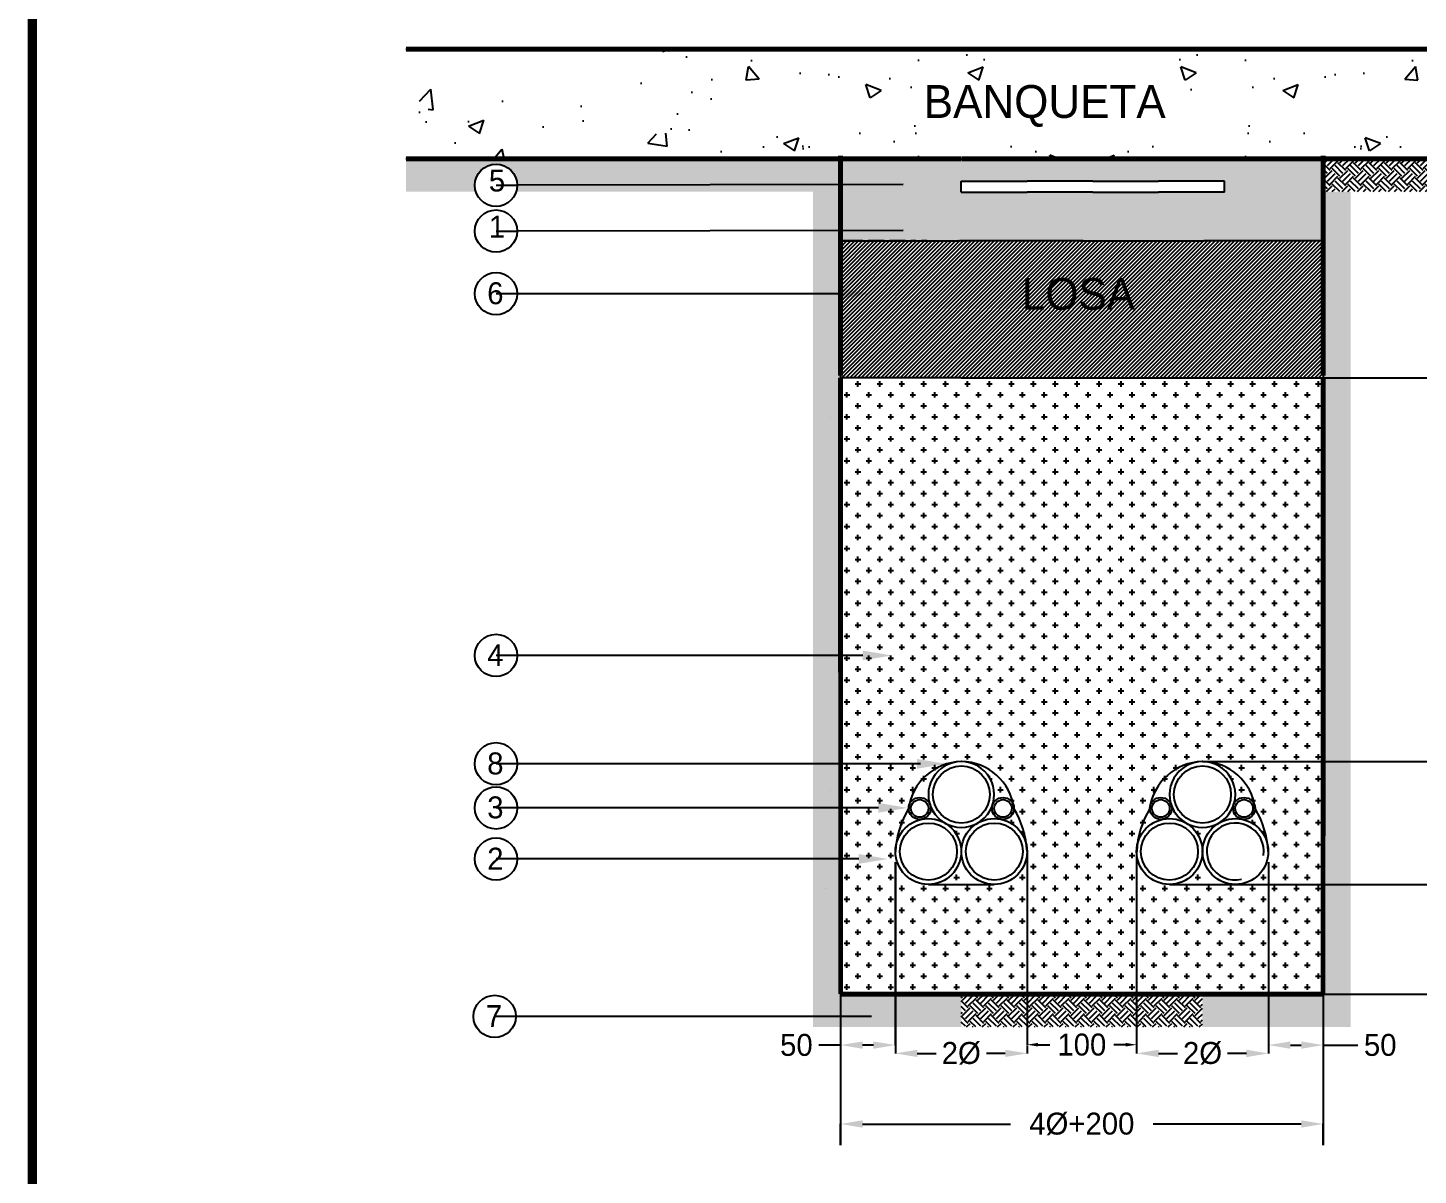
# Model space of a CAD drawing. Header units: inches. Extents: x -552 to 1399, y 96 to 2834.
# Drawn here: x -552 to 717, y 1118 to 2165 of the extents above; entities that cross this region are included whole.
import ezdxf

# ---------------------------------------------------------------- set-up
doc = ezdxf.new("R2010")
doc.units = ezdxf.units.IN
doc.header["$MEASUREMENT"] = 0
doc.layers.get('0').update_dxf_attribs({"color": 3})
doc.layers.get('Defpoints').update_dxf_attribs({"color": 50})
for name, color, linetype in [('Arena', 33, 'Continuous'), ('Cepa', 6, 'Continuous'), ('Cinta', 52, 'Continuous'), ('Dimensiones', 7, 'Continuous'), ('Ductos', 30, 'Continuous'), ('Flejes', 4, 'Continuous'), ('Loza', 3, 'Continuous'), ('Marco', 7, 'Continuous'), ('Textos', 7, 'Continuous'), ('Tierra', 34, 'Continuous')]:
    doc.layers.add(name, color=color, linetype=linetype)
doc.styles.get("Standard").update_dxf_attribs({"font": ''})
doc.styles.get('Standard').set_extended_font_data('Zurich Ex BT')
doc.dimstyles.get("Standard").update_dxf_attribs({"dimtxt": 15, "dimasz": 20, "dimexe": 0.18, "dimexo": 0.0625, "dimgap": 2, "dimtad": 0, "dimtih": 1, "dimtoh": 1, "dimdec": 0, "dimzin": 0, "dimdsep": 46, "dimtxsty": 'Standard', "dimcen": 0.09, "dimadec": 0, "dimazin": 0, "dimtfac": 1, "dimtdec": 0, "dimtofl": 0, "dimtmove": 0, "dimatfit": 3, "dimfxl": 0, "dimtolj": 1, "dimtzin": 0, "dimarcsym": 0})

# ---------------------------------------------------------------- blocks, each defined once
blk = doc.blocks.new('*D4')
at = {"layer": 'Defpoints', "color": 0}
for p in [(585.1, 1383.6), (409.8, 1283.6), (1167.1, 1283.6)]:
    blk.add_point(p, dxfattribs=at)
at = {"layer": 'Dimensiones', "color": 0, "lineweight": -2}
for p, q in [((585.2, 1383.6), (1167.3, 1383.6)), ((1167.1, 1363.6), (1167.1, 1345.8)), ((1167.1, 1303.6), (1167.1, 1321.5)), ((409.9, 1283.6), (1167.3, 1283.6))]:
    blk.add_line(p, q, dxfattribs=at)
at = {"layer": 'Dimensiones', "color": 0}
for points in [[(1163.7, 1363.6), (1170.4, 1363.6), (1167.1, 1383.6)], [(1163.7, 1303.6), (1170.4, 1303.6), (1167.1, 1283.6)]]:
    blk.add_solid(points, dxfattribs=at)
at = {"layer": 'Dimensiones', "color": 0, "insert": (1167.1, 1333.6), "char_height": 20, "attachment_point": 5}
blk.add_mtext('\\A1;100', dxfattribs=at)
blk = doc.blocks.new('*D5')
at = {"layer": 'Defpoints', "color": 0}
for p in [(189.8, 1403.8), (239.7, 1403.8), (239.7, 1237.1)]:
    blk.add_point(p, dxfattribs=at)
at = {"layer": 'Dimensiones', "color": 0, "lineweight": -2}
for p, q in [((189.8, 1403.8), (189.8, 1236.9)), ((239.7, 1403.8), (239.7, 1236.9)), ((189.8, 1237.1), (169.8, 1237.1)), ((219.7, 1237.1), (209.8, 1237.1))]:
    blk.add_line(p, q, dxfattribs=at)
at = {"layer": 'Dimensiones', "color": 0}
for points in [[(209.8, 1240.4), (209.8, 1233.7), (189.8, 1237.1)], [(219.7, 1240.4), (219.7, 1233.7), (239.7, 1237.1)]]:
    blk.add_solid(points, dxfattribs=at)
at = {"layer": 'Dimensiones', "color": 0, "insert": (149.4, 1237.1), "char_height": 20, "attachment_point": 5}
blk.add_mtext('\\A1;50', dxfattribs=at)
blk = doc.blocks.new('*D6')
at = {"layer": 'Defpoints', "color": 0}
for p in [(580, 1403.8), (629.9, 1403.8), (580, 1237.1)]:
    blk.add_point(p, dxfattribs=at)
at = {"layer": 'Dimensiones', "color": 0, "lineweight": -2}
for p, q in [((580, 1403.8), (580, 1236.9)), ((629.9, 1403.8), (629.9, 1236.9)), ((600, 1237.1), (609.9, 1237.1)), ((629.9, 1237.1), (661.6, 1237.1))]:
    blk.add_line(p, q, dxfattribs=at)
at = {"layer": 'Dimensiones', "color": 0}
for points in [[(600, 1240.4), (600, 1233.7), (580, 1237.1)], [(609.9, 1240.4), (609.9, 1233.7), (629.9, 1237.1)]]:
    blk.add_solid(points, dxfattribs=at)
at = {"layer": 'Dimensiones', "color": 0, "insert": (682, 1237.1), "char_height": 20, "attachment_point": 5}
blk.add_mtext('\\A1;50', dxfattribs=at)
blk = doc.blocks.new('*D7')
at = {"layer": 'Defpoints', "color": 0}
for p in [(359.9, 1413.6), (459.8, 1413.6), (459.8, 1237.4)]:
    blk.add_point(p, dxfattribs=at)
at = {"layer": 'Dimensiones', "color": 0, "lineweight": -2}
for p, q in [((359.9, 1413.6), (359.9, 1237.2)), ((459.8, 1413.6), (459.8, 1237.2)), ((369.9, 1237.4), (380.7, 1237.4)), ((449.8, 1237.4), (439, 1237.4))]:
    blk.add_line(p, q, dxfattribs=at)
at = {"layer": 'Dimensiones', "color": 0}
for points in [[(369.9, 1239.1), (369.9, 1235.8), (359.9, 1237.4)], [(449.8, 1239.1), (449.8, 1235.8), (459.8, 1237.4)]]:
    blk.add_solid(points, dxfattribs=at)
at = {"layer": 'Dimensiones', "color": 0, "insert": (409.8, 1237.4), "char_height": 20, "attachment_point": 5}
blk.add_mtext('\\A1;100', dxfattribs=at)
blk = doc.blocks.new('*D8')
at = {"layer": 'Defpoints', "color": 0}
for p in [(1026.4, 2145.4), (630, 1845.6), (1167.4, 1845.6)]:
    blk.add_point(p, dxfattribs=at)
at = {"layer": 'Dimensiones', "color": 0, "lineweight": -2}
for p, q in [((1026.5, 2145.4), (1167.6, 2145.4)), ((1167.4, 2125.4), (1167.4, 2007.7)), ((1167.4, 1865.6), (1167.4, 1983.4)), ((630.1, 1845.6), (1167.6, 1845.6))]:
    blk.add_line(p, q, dxfattribs=at)
at = {"layer": 'Dimensiones', "color": 0}
for points in [[(1164.1, 2125.4), (1170.7, 2125.4), (1167.4, 2145.4)], [(1164.1, 1865.6), (1170.7, 1865.6), (1167.4, 1845.6)]]:
    blk.add_solid(points, dxfattribs=at)
at = {"layer": 'Dimensiones', "color": 0, "insert": (1167.4, 1995.5), "char_height": 20, "attachment_point": 5}
blk.add_mtext('\\A1;300', dxfattribs=at)
blk = doc.blocks.new('*D10')
at = {"layer": 'Defpoints', "color": 0}
for p in [(519.7, 1495.6), (519.9, 1383.6), (1167.7, 1383.6)]:
    blk.add_point(p, dxfattribs=at)
at = {"layer": 'Dimensiones', "color": 0, "lineweight": -2}
for p, q in [((519.8, 1495.6), (1167.8, 1495.6)), ((1167.7, 1475.6), (1167.7, 1453)), ((1167.7, 1403.6), (1167.7, 1426.3)), ((520, 1383.6), (1167.8, 1383.6))]:
    blk.add_line(p, q, dxfattribs=at)
at = {"layer": 'Dimensiones', "color": 0}
for points in [[(1164.3, 1475.6), (1171, 1475.6), (1167.7, 1495.6)], [(1164.3, 1403.6), (1171, 1403.6), (1167.7, 1383.6)]]:
    blk.add_solid(points, dxfattribs=at)
at = {"layer": 'Dimensiones', "color": 0, "insert": (1167.7, 1439.6), "char_height": 20, "attachment_point": 5}
blk.add_mtext('\\A1;1.866 Ø', dxfattribs=at)
blk = doc.blocks.new('*D11')
at = {"layer": 'Defpoints', "color": 0}
for p in [(630, 1845.6), (519.7, 1495.6), (1166.5, 1495.6)]:
    blk.add_point(p, dxfattribs=at)
at = {"layer": 'Dimensiones', "color": 0, "lineweight": -2}
for p, q in [((630, 1845.6), (1166.7, 1845.6)), ((1166.5, 1825.6), (1166.5, 1682.8)), ((1166.5, 1515.6), (1166.5, 1658.5)), ((519.8, 1495.6), (1166.7, 1495.6))]:
    blk.add_line(p, q, dxfattribs=at)
at = {"layer": 'Dimensiones', "color": 0}
for points in [[(1163.2, 1825.6), (1169.8, 1825.6), (1166.5, 1845.6)], [(1163.2, 1515.6), (1169.8, 1515.6), (1166.5, 1495.6)]]:
    blk.add_solid(points, dxfattribs=at)
at = {"layer": 'Dimensiones', "color": 0, "insert": (1166.5, 1670.6), "char_height": 20, "attachment_point": 5}
blk.add_mtext('\\A1;350', dxfattribs=at)
blk = doc.blocks.new('*D12')
at = {"layer": 'Defpoints', "color": 0}
for p in [(629.9, 1165.1), (189.8, 1145.8), (629.9, 1145.8)]:
    blk.add_point(p, dxfattribs=at)
at = {"layer": 'Dimensiones', "color": 0, "lineweight": -2}
for p, q in [((189.8, 1145.9), (189.8, 1165.3)), ((209.8, 1165.1), (344.8, 1165.1)), ((609.9, 1165.1), (474.9, 1165.1)), ((629.9, 1145.9), (629.9, 1165.3))]:
    blk.add_line(p, q, dxfattribs=at)
at = {"layer": 'Dimensiones', "color": 0}
for points in [[(209.8, 1168.5), (209.8, 1161.8), (189.8, 1165.1)], [(609.9, 1168.5), (609.9, 1161.8), (629.9, 1165.1)]]:
    blk.add_solid(points, dxfattribs=at)
at = {"layer": 'Dimensiones', "color": 0, "insert": (409.8, 1165.1), "char_height": 20, "attachment_point": 5}
blk.add_mtext('\\A1;4Ø+200', dxfattribs=at)
blk = doc.blocks.new('*D13')
at = {"layer": 'Defpoints', "color": 0}
for p in [(459.8, 1237.2), (580, 1237.4), (580, 1229.5)]:
    blk.add_point(p, dxfattribs=at)
at = {"layer": 'Dimensiones', "color": 0, "lineweight": -2}
for p, q in [((459.8, 1237.2), (459.8, 1229.3)), ((580, 1237.4), (580, 1229.3)), ((479.8, 1229.5), (497, 1229.5)), ((560, 1229.5), (542.7, 1229.5))]:
    blk.add_line(p, q, dxfattribs=at)
at = {"layer": 'Dimensiones', "color": 0}
for points in [[(479.8, 1232.8), (479.8, 1226.1), (459.8, 1229.5)], [(560, 1232.8), (560, 1226.1), (580, 1229.5)]]:
    blk.add_solid(points, dxfattribs=at)
at = {"layer": 'Dimensiones', "color": 0, "insert": (519.9, 1229.5), "char_height": 20, "attachment_point": 5}
blk.add_mtext('\\A1;2Ø', dxfattribs=at)
blk = doc.blocks.new('*D14')
at = {"layer": 'Defpoints', "color": 0}
for p in [(239.7, 1237.1), (360, 1236.9), (360, 1229.5)]:
    blk.add_point(p, dxfattribs=at)
at = {"layer": 'Dimensiones', "color": 0, "lineweight": -2}
for p, q in [((239.7, 1237), (239.7, 1229.3)), ((360, 1236.8), (360, 1229.3)), ((259.7, 1229.5), (277, 1229.5)), ((340, 1229.5), (322.7, 1229.5))]:
    blk.add_line(p, q, dxfattribs=at)
at = {"layer": 'Dimensiones', "color": 0}
for points in [[(259.7, 1232.8), (259.7, 1226.2), (239.7, 1229.5)], [(340, 1232.8), (340, 1226.2), (360, 1229.5)]]:
    blk.add_solid(points, dxfattribs=at)
at = {"layer": 'Dimensiones', "color": 0, "insert": (299.8, 1229.5), "char_height": 20, "attachment_point": 5}
blk.add_mtext('\\A1;2Ø', dxfattribs=at)
blk = doc.blocks.new('MARCO')
at = {"layer": 'Marco', "const_width": 5.6}
blk.add_lwpolyline([(0, 0), (0, 1820), (1295, 1820), (1295, 0)], close=True, dxfattribs=at)
blk = doc.blocks.new('Marco y Logo')
at = {"xscale": 1.5, "yscale": 1.5, "zscale": 1.5}
blk.add_blockref('MARCO', (-547.5, 100), dxfattribs=at)
blk = doc.blocks.new('Marco y Logos')
at = {"layer": 'Dimensiones'}
blk.add_blockref('Marco y Logo', (0, 0), dxfattribs=at)

msp = doc.modelspace()

# ---------------------------------------------------------------- hatches: boundary and pattern name
at = {"layer": 'Arena'}
h = msp.add_hatch(dxfattribs=at)
h.set_pattern_fill('CROSS', color=256, scale=40, style=0)
h.set_pattern_definition([(0, (-2196.94, 0), (10, 10), [5, -15]), (90, (-2194.44, -2.5), (-10, 10), [5, -15])])
h.paths.add_polyline_path([(410, 1845.6), (299.8, 1845.6), (189.7, 1845.6), (189.8, 1283.6), (299.8, 1283.6), (409.8, 1283.6), (519.8, 1283.6), (629.8, 1283.6), (630, 1845.6)])
h.paths.add_polyline_path([(519.8, 1495.6, -0.509022), (548.5, 1456.5, -0.830425), (567.8, 1452.9, -1.151354), (548.2, 1455.6, -0.318369), (519.8, 1435.6, -1.002086)], flags=16)
h.paths.add_polyline_path([(491.8, 1452.9, -1), (471.8, 1452.9, -1)], flags=16)
h.paths.add_polyline_path([(299.8, 1435.6, -0.318369), (271.5, 1455.6, -1.151354), (251.9, 1452.9, -0.830425), (271.2, 1456.5, -0.509022), (299.8, 1495.6, -1.002086)], flags=16)
h.paths.add_polyline_path([(519.8, 1413.6, -1), (459.8, 1413.6, -1)], flags=16)
h.paths.add_polyline_path([(347.9, 1452.9, -1), (327.9, 1452.9, -1)], flags=16)
h.paths.add_polyline_path([(579.9, 1413.6, -1), (519.9, 1413.6, -1)], flags=16)
h.paths.add_polyline_path([(359.9, 1413.6, -1), (299.9, 1413.6, -1)], flags=16)
h.paths.add_polyline_path([(299.8, 1413.6, -1), (239.8, 1413.6, -1)], flags=16)
edge = h.paths.add_edge_path(flags=0)
edge.add_arc((299.9, 1465.6), 26, 180, 360)
edge.add_arc((299.9, 1465.6), 26, 0, 180)
edge = h.paths.add_edge_path(flags=0)
edge.add_arc((299.9, 1465.6), 26, 180, 360)
edge.add_arc((299.9, 1465.6), 26, 0, 180)
edge = h.paths.add_edge_path(flags=0)
edge.add_arc((519.8, 1465.6), 26, 0, 180)
edge.add_arc((519.8, 1465.6), 26, 180, 360)
edge = h.paths.add_edge_path(flags=0)
edge.add_arc((519.8, 1465.6), 26, 0, 180)
edge.add_arc((519.8, 1465.6), 26, 180, 360)
edge = h.paths.add_edge_path(flags=0)
edge.add_arc((489.7, 1413.6), 26, 0, 180)
edge.add_arc((489.7, 1413.6), 26, 180, 360)
edge = h.paths.add_edge_path(flags=0)
edge.add_arc((489.7, 1413.6), 26, 0, 180)
edge.add_arc((489.7, 1413.6), 26, 180, 360)
edge = h.paths.add_edge_path(flags=0)
edge.add_arc((269.9, 1413.6), 26, 180, 360)
edge.add_arc((269.9, 1413.6), 26, 0, 180)
edge = h.paths.add_edge_path(flags=0)
edge.add_arc((269.9, 1413.6), 26, 180, 360)
edge.add_arc((269.9, 1413.6), 26, 0, 180)
edge = h.paths.add_edge_path(flags=0)
edge.add_arc((330, 1413.6), 26, 0, 180)
edge.add_arc((330, 1413.6), 26, 180, 360)
edge = h.paths.add_edge_path(flags=0)
edge.add_arc((330, 1413.6), 26, 0, 180)
edge.add_arc((330, 1413.6), 26, 180, 360)
edge = h.paths.add_edge_path(flags=0)
edge.add_arc((261.9, 1452.9), 8, 0, 180)
edge.add_arc((261.9, 1452.9), 8, 180, 360)
edge = h.paths.add_edge_path(flags=0)
edge.add_arc((261.9, 1452.9), 8, 0, 180)
edge.add_arc((261.9, 1452.9), 8, 180, 360)
edge = h.paths.add_edge_path(flags=0)
edge.add_arc((337.9, 1452.9), 8, 0, 180)
edge.add_arc((337.9, 1452.9), 8, 180, 360)
edge = h.paths.add_edge_path(flags=0)
edge.add_arc((337.9, 1452.9), 8, 0, 180)
edge.add_arc((337.9, 1452.9), 8, 180, 360)
edge = h.paths.add_edge_path(flags=0)
edge.add_arc((481.8, 1452.9), 8, 0, 180)
edge.add_arc((481.8, 1452.9), 8, 180, 360)
edge = h.paths.add_edge_path(flags=0)
edge.add_arc((481.8, 1452.9), 8, 0, 180)
edge.add_arc((481.8, 1452.9), 8, 180, 360)
edge = h.paths.add_edge_path(flags=0)
edge.add_arc((557.8, 1452.9), 8, 0, 180)
edge.add_arc((557.8, 1452.9), 8, 180, 360)
edge = h.paths.add_edge_path(flags=0)
edge.add_arc((557.8, 1452.9), 8, 0, 180)
edge.add_arc((557.8, 1452.9), 8, 180, 360)
at = {"layer": 'Dimensiones'}
h = msp.add_hatch(dxfattribs=at)
h.set_pattern_fill('AR-CONC', color=256, scale=20, style=0)
h.set_pattern_definition([(50, (-2549, 626.41), (143.452, -12.5504), [15, -165]), (355, (-2549, 626.4), (-27.75, 150.4384), [12, -132]), (100.4514, (-2537.04, 625.36), (115.702, 137.888), [12.748, -140.2284]), (46.184, (-2549, 666.4), (213.448, -33.104), [22.5, -247.5]), (96.6356, (-2531.2, 663.65), (186.933, 194.824), [19.122, -210.343]), (351.184, (-2549, 666.4), (186.932, 194.824), [18, -198]), (21, (-2529, 656.41), (119.3814, -80.5238), [15, -165]), (326, (-2529, 656.4), (48.663, 145.03), [12, -132]), (71.4514, (-2519.05, 649.7), (168.0445, 64.506), [12.748, -140.2284]), (37.5, (-2548.995, 626.407), (2.432, 66.5788), [0, -130.4, 0, -134, 0, -132.5]), (7.5, (-2548.995, 626.41), (52.6139, 78.8823), [0, -76.4, 0, -127.4, 0, -50.5]), (327.5, (-2593.595, 626.407), (106.7645, -4.511), [0, -50, 0, -156, 0, -207]), (317.5, (-2613.59, 626.41), (116.6372, 20.021), [0, -65, 0, -103.6, 0, -147])])
h.paths.add_polyline_path([(227.6, 2102.8), (373.2, 2102.8), (373.2, 2075.7), (227.6, 2075.7)], flags=16)
edge = h.paths.add_edge_path()
edge.add_line((189.7, 2045.4), (410, 2045.4))
edge.add_line((189.7, 2045.4), (-206.8, 2045.4))
edge.add_line((410, 2045.4), (806.4, 2045.4))
edge.add_line((-206.8, 2145.4), (299.8, 2145.4))
edge.add_line((-207, 2042.2), (-207, 2073.4))
edge.add_line((-207, 2073.4), (-231.9, 2088.2))
edge.add_line((-231.9, 2088.2), (-184, 2088.2))
edge.add_line((-184, 2088.2), (-206.6, 2109.3))
edge.add_line((-206.6, 2109.3), (-206.6, 2142.4))
edge.add_line((806.4, 2145.4), (299.8, 2145.4))
edge.add_line((806.9, 2045.2), (806.9, 2076.4))
edge.add_line((806.9, 2076.4), (831.7, 2091.2))
edge.add_line((831.7, 2091.2), (783.9, 2091.2))
edge.add_line((783.9, 2091.2), (806.5, 2112.3))
edge.add_line((806.5, 2112.3), (806.5, 2145.4))
h.paths.add_polyline_path([(884.9, 2102.1), (913.8, 2102.1), (913.8, 2088.5), (884.9, 2088.5)], flags=9)
h.paths.add_polyline_path([(973.1, 2002.4), (1003.3, 2002.4), (1003.3, 1988.7), (973.1, 1988.7)], flags=9)
h = msp.add_hatch(dxfattribs=at)
h.set_pattern_fill('AR-CONC', color=256, scale=20, style=0)
h.set_pattern_definition([(130, (3368.68, 626.41), (-143.452, -12.5504), [15, -165]), (185, (3368.68, 626.4), (27.75, 150.4384), [12, -132]), (79.5486, (3356.72, 625.36), (-115.702, 137.888), [12.748, -140.2284]), (133.816, (3368.68, 666.4), (-213.448, -33.104), [22.5, -247.5]), (83.3644, (3350.89, 663.65), (-186.933, 194.824), [19.122, -210.343]), (188.816, (3368.68, 666.4), (-186.932, 194.824), [18, -198]), (159, (3348.68, 656.41), (-119.3814, -80.5238), [15, -165]), (214, (3348.68, 656.4), (-48.663, 145.03), [12, -132]), (108.5486, (3338.73, 649.7), (-168.0445, 64.506), [12.748, -140.2284]), (142.5, (3368.677, 626.407), (-2.432, 66.5788), [0, -130.4, 0, -134, 0, -132.5]), (172.5, (3368.68, 626.41), (-52.6139, 78.8823), [0, -76.4, 0, -127.4, 0, -50.5]), (212.5, (3413.277, 626.407), (-106.7645, -4.511), [0, -50, 0, -156, 0, -207]), (222.5, (3433.28, 626.41), (-116.6372, 20.021), [0, -65, 0, -103.6, 0, -147])])
h.paths.add_polyline_path([(592, 2102.8), (446.5, 2102.8), (446.5, 2075.7), (592, 2075.7)], flags=16)
edge = h.paths.add_edge_path()
edge.add_line((630, 2045.4), (409.7, 2045.4))
edge.add_line((630, 2045.4), (1026.4, 2045.4))
edge.add_line((409.7, 2045.4), (13.2, 2045.4))
edge.add_line((1026.4, 2145.4), (519.8, 2145.4))
edge.add_line((1026.7, 2042.2), (1026.7, 2073.4))
edge.add_line((1026.7, 2073.4), (1051.5, 2088.2))
edge.add_line((1051.5, 2088.2), (1003.7, 2088.2))
edge.add_line((1003.7, 2088.2), (1026.3, 2109.3))
edge.add_line((1026.3, 2109.3), (1026.3, 2142.4))
edge.add_line((13.2, 2145.4), (519.8, 2145.4))
edge.add_line((12.8, 2045.2), (12.8, 2076.4))
edge.add_line((12.8, 2076.4), (-12.1, 2091.2))
edge.add_line((-12.1, 2091.2), (35.8, 2091.2))
edge.add_line((35.8, 2091.2), (13.2, 2112.3))
edge.add_line((13.2, 2112.3), (13.2, 2145.4))
h.paths.add_polyline_path([(-65.2, 2102.1), (-94.1, 2102.1), (-94.1, 2088.5), (-65.2, 2088.5)], flags=9)
h.paths.add_polyline_path([(-153.4, 2002.4), (-183.6, 2002.4), (-183.6, 1988.7), (-153.4, 1988.7)], flags=9)
h = msp.add_hatch(dxfattribs=at)
h.set_pattern_fill('AR-SAND', color=256, scale=5, style=0)
h.paths.add_polyline_path([(630, 1970.4), (630, 2045.4), (189.7, 2045.4), (189.7, 1970.4), (298.6, 1970.4), (411.1, 1970.4), (521.1, 1970.4)])
h.paths.add_polyline_path([(539.8, 2014.8), (479.8, 2014.8), (419.8, 2014.8), (359.8, 2014.8), (299.8, 2014.8), (299.8, 2024.8), (359.8, 2024.8), (419.8, 2024.8), (479.8, 2024.8), (539.8, 2024.8)], flags=16)
at = {"layer": 'Loza'}
h = msp.add_hatch(dxfattribs=at)
h.set_pattern_fill('ANSI31', color=256, scale=20, style=0)
h.paths.add_polyline_path([(408.6, 1970.4), (298.6, 1970.4), (189.7, 1970.4), (189.7, 1845.6), (299.8, 1845.6), (410, 1845.6), (630, 1845.6), (630, 1970.4), (521.1, 1970.4)])
h.paths.add_polyline_path([(338.2, 1943.9), (475.2, 1943.9), (475.2, 1899.6), (338.2, 1899.6)], flags=24)
at = {"layer": 'Tierra'}
h = msp.add_hatch(dxfattribs=at)
h.set_pattern_fill('EARTH', color=256, scale=40, angle=45, style=0)
h.set_pattern_definition([(45, (-166.641, -64.186), (9e-16, 14.142136), [10, -10]), (45, (-169.293, -61.534), (9e-16, 14.142136), [10, -10]), (45, (-171.944, -58.883), (9e-16, 14.142136), [10, -10]), (135, (-171.944, -57.115), (-14.142136, 2e-15), [10, -10]), (135, (-169.293, -54.463), (-14.142136, 2e-15), [10, -10]), (135, (-166.641, -51.811), (-14.142136, 2e-15), [10, -10])])
h.paths.add_polyline_path([(299.8, 1283.6), (239.7, 1283.6), (239.7, 1253.6), (299.8, 1253.6)])
h.paths.add_polyline_path([(239.7, 1283.6), (189.8, 1283.6), (189.7, 1283.6), (189.7, 1417.2), (164.7, 1417.2), (164.7, 1253.6), (239.7, 1253.6)])
h.paths.add_polyline_path([(189.7, 1581.6), (164.7, 1581.6), (164.7, 1417.2), (189.7, 1417.2)])
h.paths.add_polyline_path([(189.7, 1684.2), (164.7, 1684.2), (164.7, 1581.6), (189.7, 1581.6)])
h.paths.add_polyline_path([(189.7, 1746.4), (164.7, 1746.4), (164.7, 1684.2), (189.7, 1684.2)])
h.paths.add_polyline_path([(189.7, 1922.3), (164.7, 1922.3), (164.7, 1746.4), (189.7, 1746.4)])
h.paths.add_polyline_path([(189.7, 1980), (164.7, 1979.9), (164.7, 1922.3), (189.7, 1922.3)])
h.paths.add_polyline_path([(189.7, 2021.9), (-105.3, 2021.2, -0.076823), (-106.2, 2015.4), (164.7, 2015.4), (164.7, 1979.9), (189.7, 1980)])
h.paths.add_polyline_path([(189.7, 2045.4), (-206.8, 2045.4), (-206.8, 2015.4), (-143, 2015.4, -0.076817), (-143.9, 2021.2, -0.999988), (-105.3, 2021.2), (189.7, 2021.9)])
h = msp.add_hatch(dxfattribs=at)
h.set_pattern_fill('EARTH', color=256, scale=40, angle=45, style=0)
h.paths.add_polyline_path([(1026.7, 2045.4), (630, 2045.4), (630, 2015.4), (1026.4, 2015.4)])
h = msp.add_hatch(dxfattribs=at)
h.set_pattern_fill('EARTH', color=256, scale=40, angle=45, style=0)
h.set_pattern_definition([(135, (986.323, -64.186), (-9e-16, 14.142136), [10, -10]), (135, (988.975, -61.534), (-9e-16, 14.142136), [10, -10]), (135, (991.627, -58.883), (-9e-16, 14.142136), [10, -10]), (45, (991.627, -57.115), (14.142136, 2e-15), [10, -10]), (45, (988.975, -54.463), (14.142136, 2e-15), [10, -10]), (45, (986.323, -51.811), (14.142136, 2e-15), [10, -10])])
h.paths.add_polyline_path([(519.8, 1283.6), (580, 1283.6), (580, 1253.6), (519.8, 1253.6)])
h.paths.add_polyline_path([(580, 1283.6), (629.8, 1283.6), (630, 1283.6), (630, 1417.2), (655, 1417.2), (655, 1253.6), (580, 1253.6)])
h.paths.add_polyline_path([(630, 1581.6), (655, 1581.6), (655, 1417.2), (630, 1417.2)])
h.paths.add_polyline_path([(630, 1684.2), (655, 1684.2), (655, 1581.6), (630, 1581.6)])
h.paths.add_polyline_path([(630, 1746.4), (655, 1746.4), (655, 1684.2), (630, 1684.2)])
h.paths.add_polyline_path([(630, 1922.3), (655, 1922.3), (655, 1746.4), (630, 1746.4)])
h.paths.add_polyline_path([(630, 1980), (655, 1979.9), (655, 1922.3), (630, 1922.3)])
h.paths.add_polyline_path([(655, 2015.4), (630, 2015.4), (630, 1980), (655, 1979.9)])
h = msp.add_hatch(dxfattribs=at)
h.set_pattern_fill('EARTH', color=256, scale=40, angle=45, style=0)
h.set_pattern_definition([(45, (-2196.94, 0), (9e-16, 14.142136), [10, -10]), (45, (-2199.592, 2.652), (9e-16, 14.142136), [10, -10]), (45, (-2202.243, 5.303), (9e-16, 14.142136), [10, -10]), (135, (-2202.243, 7.071), (-14.142136, 2e-15), [10, -10]), (135, (-2199.592, 9.723), (-14.142136, 2e-15), [10, -10]), (135, (-2196.94, 12.374), (-14.142136, 2e-15), [10, -10])])
h.paths.add_polyline_path([(519.8, 1283.6), (409.8, 1283.6), (409.7, 1283.6), (299.8, 1283.6), (299.8, 1253.6), (409.8, 1253.6), (519.8, 1253.6)])

# ---------------------------------------------------------------- linework, layer by layer
for p, q in [((-206.8, 2145.4), (1026.4, 2145.4)), ((189.7, 2045.4), (-206.8, 2045.4)), ((189.7, 2045.4), (189.7, 1283.6)), ((189.7, 2045.4), (630, 2045.4)), ((431.2, 2045.4), (438.1, 2045.4)), ((630, 2045.4), (630, 1283.6)), ((630, 2045.4), (1026.4, 2045.4)), ((189.7, 1970.4), (189.7, 1846.9)), ((209.9, 1970.4), (189.7, 1970.4)), ((189.7, 1970.4), (298.6, 1970.4)), ((229.4, 1970.4), (214.8, 1970.4)), ((248.8, 1970.4), (234.2, 1970.4)), ((258.5, 1970.4), (253.7, 1970.4)), ((268.3, 1970.4), (263.4, 1970.4)), ((297.7, 1970.4), (297.3, 1970.4)), ((411.1, 1970.4), (298.6, 1970.4)), ((302, 1970.4), (302.4, 1970.4)), ((408.6, 1970.4), (521.1, 1970.4)), ((630, 1970.4), (521.1, 1970.4)), ((489.7, 1934.3), (490.4, 1934.3)), ((189.7, 1845.6), (189.7, 1845.4)), ((299.8, 1845.6), (189.7, 1845.6)), ((299.8, 1845.6), (410, 1845.6)), ((410, 1845.6), (630, 1845.6)), ((189.7, 1822), (189.7, 1822)), ((189.7, 1822), (189.7, 1737.7)), ((189.8, 1283.6), (189.8, 1403.8)), ((629.8, 1283.6), (629.9, 1403.8)), ((280.3, 1283.6), (189.7, 1283.6)), ((189.8, 1283.6), (280.3, 1283.6)), ((299.8, 1283.6), (189.8, 1283.6)), ((299.8, 1283.6), (409.8, 1283.6)), ((319.3, 1283.6), (410, 1283.6)), ((409.8, 1283.6), (319.3, 1283.6)), ((500.3, 1283.6), (409.7, 1283.6)), ((409.8, 1283.6), (500.3, 1283.6)), ((519.8, 1283.6), (409.8, 1283.6)), ((519.8, 1283.6), (629.8, 1283.6)), ((539.3, 1283.6), (630, 1283.6)), ((629.8, 1283.6), (539.3, 1283.6)), ((580.3, 1283.6), (580.2, 1283.6))]:
    msp.add_line(p, q)
at = {"linetype": 'Continuous'}
for p, q in [((189.7, 1846.9), (189.7, 1970.5)), ((189.7, 1495.6), (189.7, 1845.6)), ((189.7, 1738.9), (189.7, 1830)), ((180.8, 1809.2), (180.8, 1809.2)), ((189.7, 1729.7), (189.7, 1729.7)), ((180.8, 1469.1), (180.8, 1469.1)), ((418.9, 1469.1), (418.9, 1469.1))]:
    msp.add_line(p, q, dxfattribs=at)
msp.add_lwpolyline([(-207, 2042.2, 0, 0, 0), (-207, 2073.4, 0, 0, 0), (-231.9, 2088.2, 0, 0, 0), (-184, 2088.2, 0, 0, 0), (-206.6, 2109.3, 0, 0, 0), (-206.6, 2142.4, 4.45, 4.45, 0)], format="xyseb")
at = {"layer": 'Arena'}
for p, q in [((176, 1380.2), (176, 1380.2)), ((423.7, 1380.2), (423.7, 1380.2))]:
    msp.add_line(p, q, dxfattribs=at)
at = {"layer": 'Cepa', "const_width": 4.45}
for points in [[(-206.8, 2145.4), (299.8, 2145.4)], [(410, 2145.4), (299.8, 2145.4)], [(409.7, 2145.4), (519.8, 2145.4)], [(1026.4, 2145.4), (519.8, 2145.4)], [(-206.8, 2045.4), (280.3, 2045.4)], [(299.7, 2045.4), (280.3, 2045.4)], [(410, 2045.4), (299.8, 2045.4)], [(409.7, 2045.4), (539.3, 2045.4)], [(1026.4, 2045.4), (539.3, 2045.4)], [(299.8, 1283.6), (189.8, 1283.6)], [(299.8, 1283.6), (409.8, 1283.6)], [(519.8, 1283.6), (409.8, 1283.6)], [(519.8, 1283.6), (629.8, 1283.6)]]:
    msp.add_lwpolyline(points, dxfattribs=at)
at = {"layer": 'Cepa', "linetype": 'Continuous', "const_width": 4.45}
for points in [[(189.7, 2048.1), (189.7, 1847.6)], [(630, 2048.1), (630, 1847.6)], [(189.7, 1845.6), (189.8, 1283.6)], [(630, 1845.6), (629.8, 1283.6)]]:
    msp.add_lwpolyline(points, dxfattribs=at)
at = {"layer": 'Cinta'}
for p, q in [((299.8, 2014.8), (299.8, 2024.8)), ((299.8, 2024.8), (359.8, 2024.8)), ((419.8, 2024.8), (359.8, 2024.8)), ((419.8, 2024.8), (479.8, 2024.8)), ((539.8, 2024.8), (479.8, 2024.8)), ((539.8, 2014.8), (539.8, 2024.8)), ((299.8, 2014.8), (359.8, 2014.8)), ((419.8, 2014.8), (359.8, 2014.8)), ((419.8, 2014.8), (479.8, 2014.8)), ((539.8, 2014.8), (479.8, 2014.8))]:
    msp.add_line(p, q, dxfattribs=at)
at = {"layer": 'Dimensiones'}
for p, q in [((239.7, 1236.9), (239.7, 1403.8)), ((189.8, 1237), (189.8, 1145.8)), ((629.9, 1236.8), (629.9, 1145.8))]:
    msp.add_line(p, q, dxfattribs=at)
at = {"layer": 'Ductos'}
for centre, radius in [((299.9, 1465.6), 26), ((519.8, 1465.6), 26), ((261.9, 1452.9), 10), ((261.9, 1452.9), 8), ((337.9, 1452.9), 10), ((337.9, 1452.9), 8), ((481.8, 1452.9), 10), ((481.8, 1452.9), 8), ((557.8, 1452.9), 10), ((557.8, 1452.9), 8), ((269.8, 1413.6), 30), ((269.9, 1413.6), 26), ((329.9, 1413.6), 30), ((330, 1413.6), 26), ((489.8, 1413.6), 30), ((489.7, 1413.6), 26), ((549.9, 1413.6), 30)]:
    msp.add_circle(centre, radius, dxfattribs=at)
for centre, radius, start, end in [((299.8, 1465.6), 30, 89.8806, 270.1194), ((299.9, 1465.6), 30, 269.8806, 90.1194), ((519.8, 1465.6), 30, 89.8806, 270.1194), ((519.9, 1465.6), 30, 269.8806, 90.1194), ((549.8, 1413.6), 26, 351.9637, 282.8306)]:
    msp.add_arc(centre, radius, start, end, dxfattribs=at)
at = {"layer": 'Flejes'}
for p, q in [((269.9, 1383.6), (329.9, 1383.6)), ((489.9, 1383.6), (549.9, 1383.6))]:
    msp.add_line(p, q, dxfattribs=at)
for centre, radius, start, end in [((300.7, 1446.2), 49.4, 91.1943, 172.2866), ((299.4, 1446.8), 48.9, 7.1537, 89.0446), ((520.7, 1446.2), 49.4, 91.1943, 172.2866), ((519.4, 1446.8), 48.9, 7.1537, 89.0446), ((325.4, 1408.9), 85.7, 149.1584, 176.8413), ((274.3, 1408.9), 85.7, 3.1587, 30.8416), ((545.4, 1408.9), 85.7, 149.1584, 176.8413), ((494.3, 1408.9), 85.7, 3.1587, 30.8416)]:
    msp.add_arc(centre, radius, start, end, dxfattribs=at)
at = {"layer": 'Textos'}
for p, q in [((-124.6, 2021.2), (-105.3, 2021.2)), ((-124.6, 2021.2), (-124.6, 2021.2)), ((-124.6, 2021.2), (-124.6, 2021.2)), ((246.9, 2022), (-105.6, 2021.2)), ((-124.6, 1979.4), (-105.3, 1979.4)), ((246.9, 1980.1), (-105.6, 1979.4)), ((190.6, 1922.3), (-124.6, 1922.3)), ((-69.1, 1922.3), (-124.6, 1922.3)), ((-105.3, 1592.4), (-124.6, 1592.4)), ((209.9, 1592.4), (-105.3, 1592.4)), ((-105.3, 1493.6), (-124.6, 1493.6)), ((262.5, 1493.6), (-105.3, 1493.6)), ((-105.3, 1453.4), (-124.6, 1453.4)), ((224.3, 1453.4), (-105.3, 1453.4)), ((-105.3, 1406.8), (-124.6, 1406.8)), ((206.3, 1406.8), (-105.3, 1406.8)), ((217.8, 1263.2), (-125.8, 1263.2))]:
    msp.add_line(p, q, dxfattribs=at)
for centre in [(-124.6, 2021.2), (-124.6, 1979.4), (-124.6, 1922.3), (-124.6, 1592.4), (-124.6, 1493.6), (-124.6, 1453.4), (-124.6, 1406.8), (-125.8, 1263.2)]:
    msp.add_circle(centre, 19.3, dxfattribs=at)
for points in [[(246.9, 2026.4), (246.9, 2017.6), (273.5, 2022)], [(246.9, 1984.6), (246.9, 1975.7), (273.5, 1980.1)], [(190.6, 1926.8), (190.6, 1917.9), (217.3, 1922.3)], [(209.9, 1596.9), (209.9, 1588), (236.5, 1592.4)], [(259.4, 1498), (259.4, 1489.1), (286, 1493.6)], [(224.3, 1457.9), (224.3, 1449), (250.9, 1453.4)], [(206.3, 1411.3), (206.3, 1402.4), (232.9, 1406.8)], [(217.8, 1267.3), (217.8, 1259.1), (242.3, 1263.2)]]:
    msp.add_solid(points, dxfattribs=at)

# ---------------------------------------------------------------- block references
at = {"layer": 'Dimensiones'}
msp.add_blockref('Marco y Logos', (0, 0), dxfattribs=at)

# ---------------------------------------------------------------- texts
for s, insert, char_height, width, attachment_point in [('{\\fZurich BlkEx BT|b0|i0|c0|p34;BANQUETA}', (265.6, 2112.6), 30, 80.603, 1), ('LOSA', (406.7, 1936.6), 28.91, 97.921, 2)]:
    msp.add_mtext(s, dxfattribs=dict(insert=insert, char_height=char_height, width=width, attachment_point=attachment_point))
at = {"layer": 'Textos', "attachment_point": 5}
for s, insert, char_height in [('{\\fZurich BlkEx BT|b0|i0|c0|p34;5}', (-123.7, 2025.4), 20.012), ('{\\fZurich BlkEx BT|b0|i0|c0|p34;1}', (-123.7, 1983.5), 20.012), ('6', (-125.2, 1922.6), 20), ('4', (-125.2, 1592.7), 20), ('8', (-125.2, 1493.8), 20), ('3', (-125.2, 1453.7), 20), ('2', (-125.2, 1407.1), 20), ('7', (-126.4, 1263.5), 20)]:
    msp.add_mtext(s, dxfattribs=dict(at, insert=insert, char_height=char_height))

# ---------------------------------------------------------------- dimensions: what is measured, and where the dimension line sits
at = {"layer": 'Dimensiones'}
for base, p1, p2, angle, picture, middle in [((1167.4, 1845.6), (1026.4, 2145.4), (630, 1845.6), 90, '*D8', (1167.4, 1995.5)), ((1166.5, 1495.6), (630, 1845.6), (519.7, 1495.6), 90, '*D11', (1166.5, 1670.6)), ((580, 1237.1), (629.9, 1403.8), (580, 1403.8), 180, '*D6', (682, 1237.1)), ((1167.1, 1283.6), (585.1, 1383.6), (409.8, 1283.6), 90, '*D4', (1167.1, 1333.6))]:
    dim = msp.add_linear_dim(base=base, p1=p1, p2=p2, angle=angle, dimstyle='Standard', override={"dimtxt": 20}, dxfattribs=at)
    dim.commit()
    dim.dimension.update_dxf_attribs({"geometry": picture, "text_midpoint": middle, "dimtype": 160})
dim = msp.add_linear_dim(base=(1167.7, 1383.6), p1=(519.7, 1495.6), p2=(519.9, 1383.6), angle=90, text='1.866 Ø', dimstyle='Standard', override={"dimtxt": 20}, dxfattribs=at)
dim.commit()
dim.dimension.update_dxf_attribs({"geometry": '*D10', "text_midpoint": (1167.7, 1439.6), "dimtype": 160})
dim = msp.add_linear_dim(base=(459.8, 1237.4), p1=(359.9, 1413.6), p2=(459.8, 1413.6), dimstyle='Standard', override={"dimtxt": 20, "dimasz": 10}, dxfattribs=at)
dim.commit()
dim.dimension.update_dxf_attribs({"geometry": '*D7', "text_midpoint": (409.8, 1237.4)})
dim = msp.add_linear_dim(base=(239.7, 1237.1), p1=(189.8, 1403.8), p2=(239.7, 1403.8), dimstyle='Standard', override={"dimtxt": 20}, dxfattribs=at)
dim.commit()
dim.dimension.update_dxf_attribs({"geometry": '*D5', "text_midpoint": (149.4, 1237.1), "dimtype": 160})
for base, p1, p2, picture, middle in [((360, 1229.5), (239.7, 1237.1), (360, 1236.9), '*D14', (299.8, 1229.5)), ((580, 1229.5), (459.8, 1237.2), (580, 1237.4), '*D13', (519.9, 1229.5))]:
    dim = msp.add_linear_dim(base=base, p1=p1, p2=p2, text='2Ø', dimstyle='Standard', override={"dimtxt": 20}, dxfattribs=at)
    dim.commit()
    dim.dimension.update_dxf_attribs({"geometry": picture, "text_midpoint": middle, "dimtype": 160})
dim = msp.add_linear_dim(base=(629.9, 1165.1), p1=(189.8, 1145.8), p2=(629.9, 1145.8), text='4Ø+200', dimstyle='Standard', override={"dimtxt": 20}, dxfattribs=at)
dim.commit()
dim.dimension.update_dxf_attribs({"geometry": '*D12', "text_midpoint": (409.8, 1165.1)})

doc.saveas('drawing.dxf')
